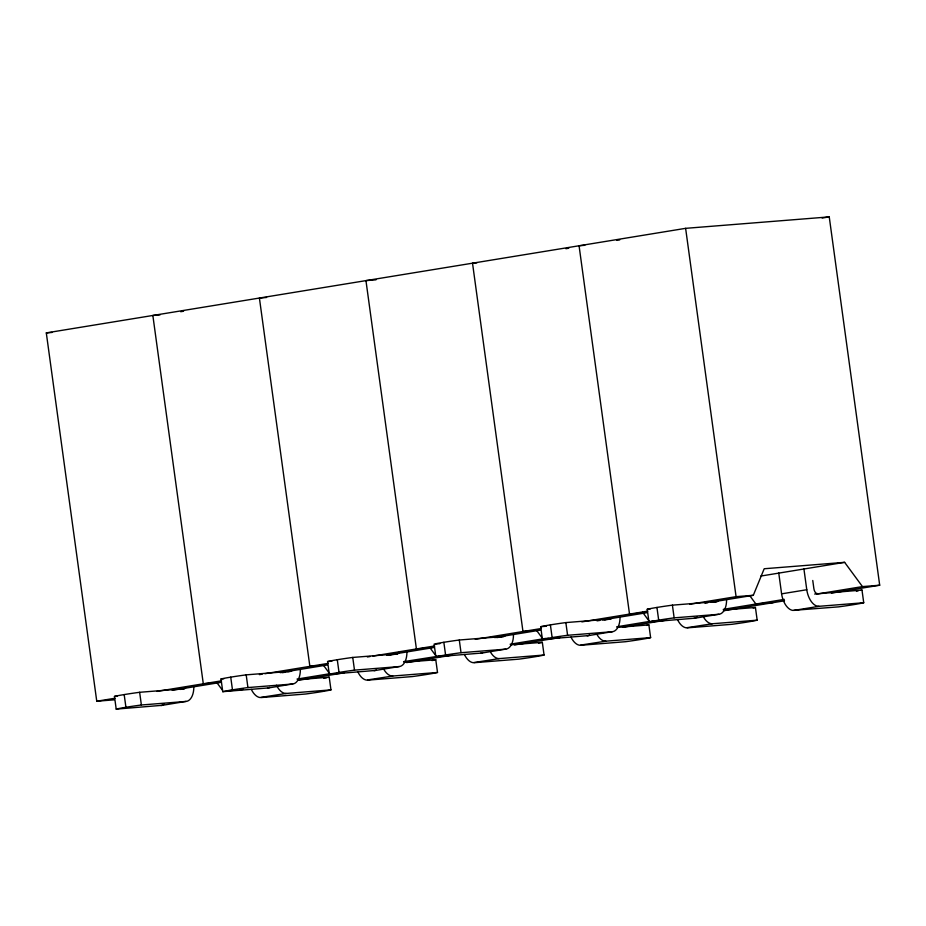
<?xml version="1.0" encoding="UTF-8"?>
<svg xmlns="http://www.w3.org/2000/svg" width="926" height="926" viewBox="0 0 926 926"><rect width="100%" height="100%" fill="white"/><g stroke="black" fill="none" stroke-linecap="round" stroke-linejoin="round"><path stroke-width="1.39" d="M710.693 602.259L753.313 595.291L764.193 568.749L844.628 562.337L862.465 586.598L879.7 585.22L829.245 216.892L685.622 228.34L46.3 332.897L96.755 701.225L113.991 699.859M185.767 687.555A5.128 2.871 80.7 0 1 184.158 688.747L139.641 692.289A25.662 0.984 -7.8 0 0 114.465 696.41L116.201 709.108L162.027 705.334A17.988 10.082 80.7 0 0 164.4 703.922M160.962 705.543L187.202 701.213A17.988 10.082 80.7 0 0 193.823 687.497M292.315 670.123A5.128 2.871 80.7 0 1 290.718 671.315L246.189 674.857A25.662 0.984 -7.8 0 0 221.025 678.978L222.761 691.676L268.586 687.902A17.988 10.082 80.7 0 0 269.813 687.347M267.521 688.111L293.75 683.782A17.988 10.082 80.7 0 0 300.371 670.065M398.319 653.409A5.128 2.871 80.7 0 1 397.266 653.883L352.748 657.437A25.662 0.984 -7.8 0 0 327.572 661.546L329.309 674.255L375.134 670.47A17.988 10.082 80.7 0 0 376.361 669.915M374.069 670.69L400.298 666.361A17.988 10.082 80.7 0 0 406.931 652.645M505.168 635.664A5.128 2.871 80.7 0 1 503.825 636.463L459.296 640.005A25.662 0.984 -7.8 0 0 434.12 644.126L435.868 656.823L481.682 653.05A17.988 10.082 80.7 0 0 482.921 652.494M480.629 653.258L506.858 648.929A17.988 10.082 80.7 0 0 513.479 635.213M611.716 618.232A5.128 2.871 80.7 0 1 610.373 619.031L565.844 622.585A25.662 0.984 -7.8 0 0 540.68 626.694L542.416 639.391L588.241 635.618A17.988 10.082 80.7 0 0 589.468 635.062M587.177 635.826L613.406 631.509A17.988 10.082 80.7 0 0 620.038 617.781M718.53 600.418A5.128 2.871 80.7 0 1 716.921 601.599L672.403 605.153A25.662 0.984 -7.8 0 0 647.228 609.273L648.976 621.971L694.789 618.198A17.988 10.082 80.7 0 0 697.162 616.785M693.736 618.406L719.965 614.077A17.988 10.082 80.7 0 0 726.586 600.361M180.709 311.715L183.556 311.252M565.902 248.712L568.749 248.249M616.89 240.366L619.737 239.903M822.138 218.05L829.245 216.892M760.802 576.053L844.628 562.337M96.755 701.225L114.998 698.25M157.038 691.375L221.546 680.818M259.384 674.626L262.197 674.174M264.998 673.711L328.105 663.386M367.344 656.974L370.145 656.511M372.946 656.059L434.653 645.966M475.304 639.322L541.212 628.534M581.852 621.89L647.76 611.114M689.812 604.238L736.077 596.668L753.313 595.291M172.236 690.333L220.538 682.427L203.303 683.805L152.848 315.477L160.036 314.898M280.208 672.67L327.098 665.007L309.863 666.373L259.407 298.045L266.584 297.478M386.767 655.238L433.646 647.575L416.411 648.952L365.955 280.613L376.014 279.814M494.739 637.586L540.205 630.143L522.97 631.52L472.515 263.192L476.821 262.845M597.027 620.848L599.874 620.385M602.71 619.922L646.753 612.723L629.518 614.088L579.063 245.76L584.815 245.309M705.01 603.196L707.846 602.733M179.968 689.43L184.158 688.747M282.326 672.681L285.115 672.23M287.917 671.767L290.718 671.315M388.874 655.261L397.266 653.883M496.834 637.609L503.825 636.463M604.782 619.945L610.373 619.031M712.731 602.294L716.921 601.599M814.672 594.052L861.99 590.047L863.726 602.745A25.662 0.984 -7.8 0 1 838.562 606.866L792.702 610.396A17.988 10.082 80.7 0 1 781.938 595.754L781.602 593.844L806.778 589.735L803.907 568.83M297.026 679.082L329.702 673.734L323.753 665.644M403.574 661.65L439.121 656.083M510.133 644.218L545.645 638.419M616.681 626.798L649.357 621.45L642.563 612.213M723.241 609.366L784.322 599.377M816.998 594.029L862.465 586.598M240.378 689.789L243.225 689.326M298.635 680.263L344.09 672.82M406.607 662.599L452.062 655.168M514.578 644.936L560.045 637.505L552.857 638.083M622.55 627.284L666.593 620.073L662.287 620.42M723.426 610.79L784.507 600.789M831.398 593.126L879.7 585.22M251.328 689.372A17.988 10.082 80.7 0 0 259.94 697.533L286.203 693.447L330.964 689.882L329.228 677.184L297.628 679.707M357.887 671.94A17.988 10.082 80.7 0 0 366.488 680.101L392.751 676.026L437.512 672.461L435.776 659.763L404.176 662.275M464.435 654.508A17.988 10.082 80.7 0 0 473.047 662.68L499.311 658.594L544.071 655.029L542.323 642.331L510.735 644.843M570.995 637.088A17.988 10.082 80.7 0 0 579.595 645.248L605.859 641.174L650.619 637.609L648.883 624.9L617.283 627.423M677.543 619.656A17.988 10.082 80.7 0 0 686.154 627.816L712.418 623.742L757.179 620.177L755.431 607.479L723.843 609.991M793.802 610.431L818.966 606.31L863.726 602.745M46.3 332.897L52.041 332.446M647.228 609.273L650.11 609.042M773.152 602.652L755.917 604.03L749.967 595.939M540.68 626.694L546.421 626.242M648.976 621.971A25.662 0.984 -7.8 0 1 674.14 617.85L718.9 614.285M650.793 621.334L656.546 620.883M435.567 644.01L439.873 643.663M542.416 639.391A25.662 0.984 -7.8 0 1 567.592 635.282L612.352 631.717M548.551 638.419L542.81 638.882L536.004 629.634M687.242 627.863L732.003 624.298A25.662 0.984 -7.8 0 0 757.179 620.177M327.572 661.546L331.878 661.21M435.868 656.823A25.662 0.984 -7.8 0 1 461.032 652.703L505.793 649.138M444.874 655.62L450.615 655.157M580.695 645.283L625.455 641.718A25.662 0.984 -7.8 0 0 650.619 637.609M221.025 678.978L223.895 678.746M329.309 674.255A25.662 0.984 -7.8 0 1 354.484 670.135L399.245 666.57M336.879 673.167L342.62 672.704M474.135 662.715L518.896 659.15A25.662 0.984 -7.8 0 0 544.071 655.029M114.465 696.41L117.336 696.178M222.761 691.676A25.662 0.984 -7.8 0 1 247.925 687.567L292.685 684.001M227.46 690.819L233.202 690.356M367.587 680.147L412.348 676.57A25.662 0.984 -7.8 0 0 437.512 672.461M116.201 709.108A25.662 0.984 -7.8 0 1 141.377 704.987L186.138 701.422M261.028 697.567L305.788 694.002A25.662 0.984 -7.8 0 0 330.964 689.882M818.966 606.31L817.878 606.275A17.988 10.082 80.7 0 1 807.102 591.633L806.778 589.735M712.418 623.742L711.318 623.707A17.988 10.082 80.7 0 1 703.714 617.422M605.859 641.174L604.771 641.128A17.988 10.082 80.7 0 1 597.154 634.842M499.311 658.594L498.211 658.56A17.988 10.082 80.7 0 1 490.606 652.274M392.751 676.026L391.663 675.98A17.988 10.082 80.7 0 1 384.047 669.706M286.203 693.447L285.104 693.412A17.988 10.082 80.7 0 1 276.504 685.252M430.301 648.223L436.25 656.303M217.193 683.075L222.298 690.009M812.762 580.486L813.896 588.739A5.128 2.871 80.7 0 0 817.461 593.601M778.743 572.951L781.602 593.844M685.622 228.34L736.077 596.668M672.403 605.153L674.14 617.85M656.939 607.444L658.687 620.142M565.844 622.585L567.592 635.282M550.391 624.865L552.127 637.563M459.296 640.005L461.032 652.703M443.843 642.297L445.58 654.995M352.748 657.437L354.484 670.135M337.284 659.717L339.02 672.426M246.189 674.857L247.925 687.567M230.736 677.149L232.472 689.847M139.641 692.289L141.377 704.987M124.177 694.581L125.924 707.279M329.228 677.184A25.662 0.984 -7.8 0 1 328.209 677.427M326.936 677.693A25.662 0.984 -7.8 0 1 323.649 678.307M435.776 659.763A25.662 0.984 -7.8 0 1 431.956 660.562M542.323 642.331A25.662 0.984 -7.8 0 1 538.515 643.13M399.094 652.24A5.128 2.871 80.7 0 1 398.608 653.096M861.99 590.047A25.662 0.984 -7.8 0 1 860.972 590.29M858.17 590.857A25.662 0.984 -7.8 0 1 856.411 591.17M755.431 607.479A25.662 0.984 -7.8 0 1 753.151 607.977M648.883 624.9A25.662 0.984 -7.8 0 1 646.591 625.409"/></g></svg>
